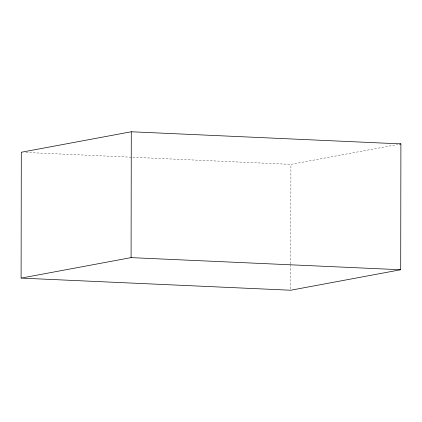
<?xml version="1.0" encoding="UTF-8"?>
<svg xmlns="http://www.w3.org/2000/svg" width="422" height="422" viewBox="0 0 422 422"><rect width="100%" height="100%" fill="white"/><g stroke="black" fill="none" stroke-linecap="round" stroke-linejoin="round"><path stroke-width="0.32" stroke-dasharray="2.11 1.58" d="M290.721 288.917L290.763 264.536M290.763 263.877L290.916 164.374L397.666 144.493M25.9 152.458L290.916 164.374"/><path stroke-width="0.63" d="M21.1 278.109L21.295 152.252L131.279 131.764L400.9 143.891L400.705 269.748L290.721 290.236L21.1 278.109L131.084 257.626L400.705 269.748M131.084 257.626L131.279 131.764M399.608 144.134L400.9 143.891"/></g></svg>
